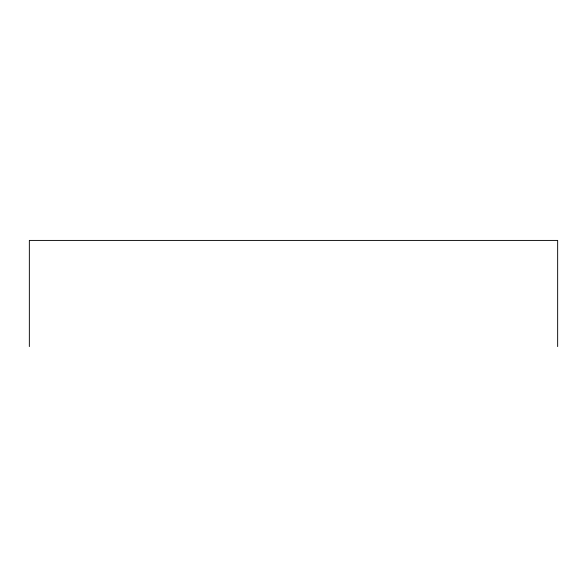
<?xml version="1.0" encoding="UTF-8"?>
<svg xmlns="http://www.w3.org/2000/svg" width="587" height="587" viewBox="0 0 587 587"><rect width="100%" height="100%" fill="white"/><g stroke="black" fill="none" stroke-linecap="round" stroke-linejoin="round"><path stroke-width="0.88" d="M557.65 346.579L557.65 240.421L29.35 240.421L29.35 346.579"/></g></svg>
